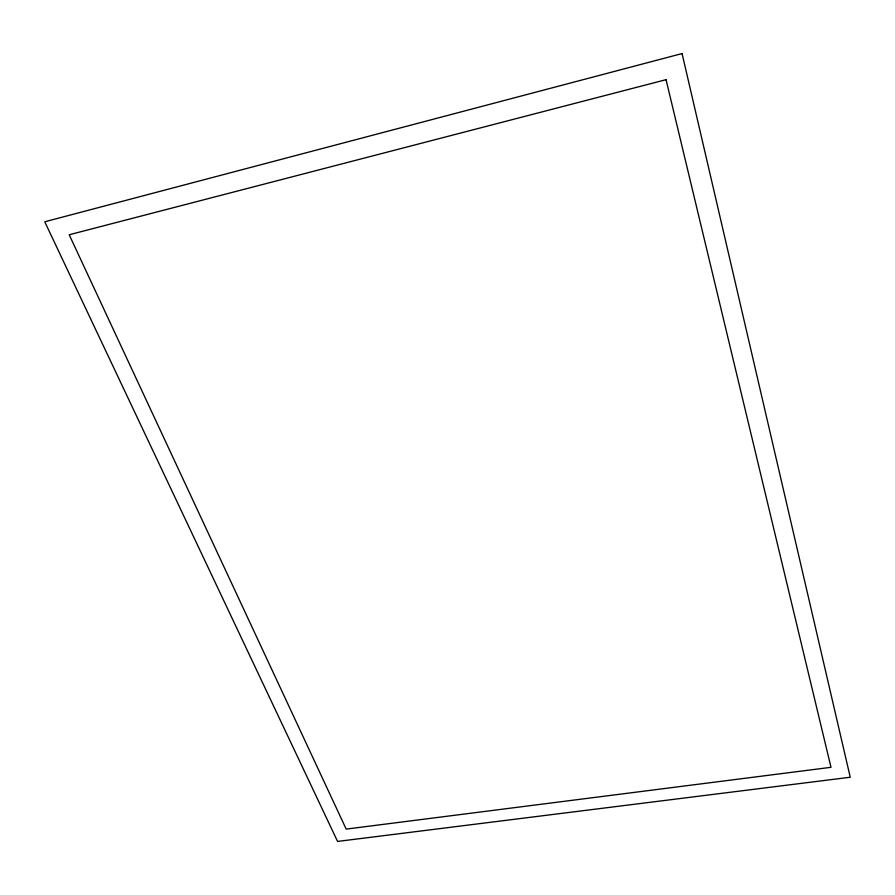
<?xml version="1.0" encoding="UTF-8"?>
<svg xmlns="http://www.w3.org/2000/svg" width="895" height="895" viewBox="0 0 895 895"><rect width="100%" height="100%" fill="white"/><g stroke="black" fill="none" stroke-linecap="round" stroke-linejoin="round"><path stroke-width="1.34" d="M682.068 53.566L44.75 221.781L337.572 841.434L850.25 777.24L682.068 53.566M666.048 79.677L69.206 234.758L346.186 829.106L830.996 767.317L666.048 79.677"/></g></svg>
